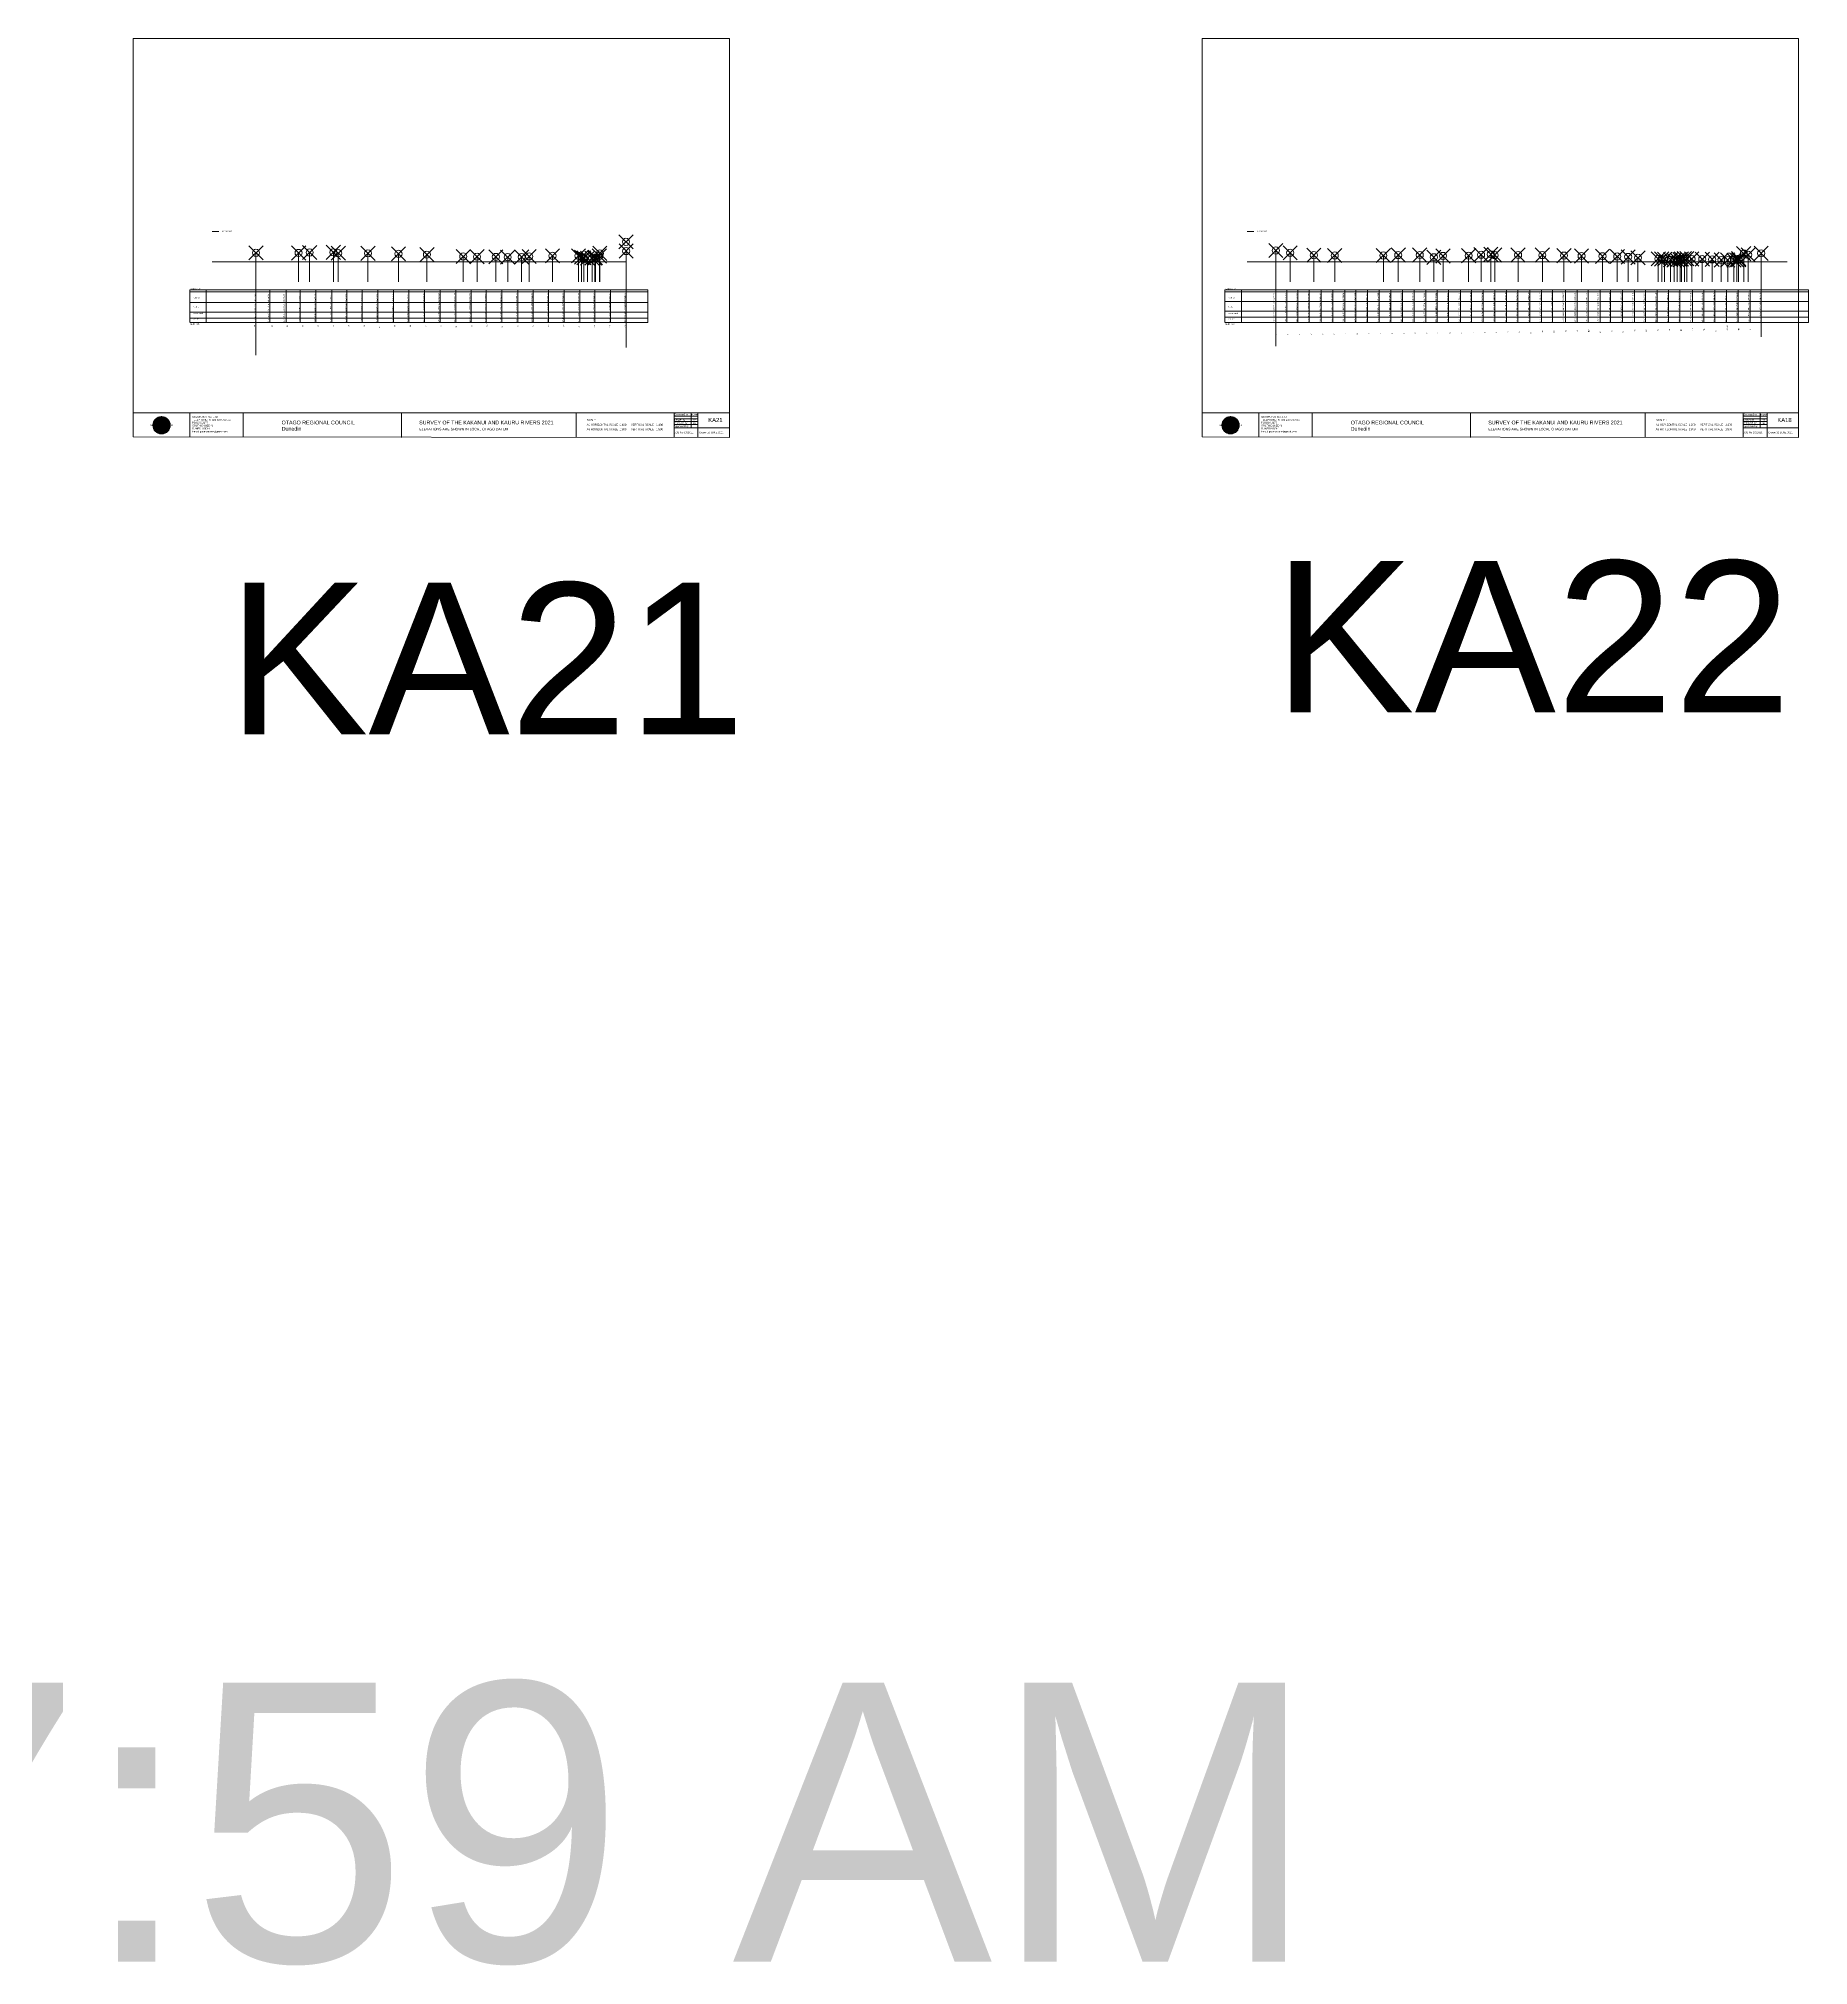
# Model space of a CAD drawing. Header units: millimetres. Extents: x -3494096 to 5624438, y -592557 to 466029.
# Drawn here: x -1074487 to -327308, y -577777 to 236074 of the extents above; entities that cross this region are included whole.
import ezdxf

# ---------------------------------------------------------------- set-up
doc = ezdxf.new("R2010")
doc.units = ezdxf.units.MM
doc.header["$PDMODE"] = 35
doc.header["$PDSIZE"] = 3000
doc.layers.get('0').update_dxf_attribs({"lineweight": 0})
doc.layers.add('geo', color=7, linetype='Continuous', lineweight=0)
doc.layers.add('TITLE_BLOCK', color=7, linetype='Continuous')
doc.styles.get("Standard").update_dxf_attribs({"font": 'arial.ttf'})

# ---------------------------------------------------------------- blocks, each defined once
blk = doc.blocks.new('Geomatics_Circle_SPT')
at = {"layer": 'geo', "color": 2, "linetype": 'Continuous', "lineweight": 0}
for p, q in [((0, 25.2), (-25.2, 0)), ((-24.7, 4.9), (-4.9, 24.7)), ((-24.7, -4.9), (4.9, 24.7)), ((4.9, -24.7), (-24.7, 4.9)), ((-24.7, 0), (0, -24.7)), ((-9.7, 23.3), (-23.3, 9.6)), ((9.7, 23.3), (-23.3, -9.7)), ((-23.3, 9.7), (9.7, -23.3)), ((-21, 14), (-14, 21)), ((-21, -14), (14, 21)), ((14, -21), (-21, 14)), ((0, 0), (-17.8, 17.8)), ((0, 0), (-17.8, -17.8)), ((-14, 21), (21, -14)), ((21, 14), (-14, -21)), ((23.3, -9.7), (-9.7, 23.3)), ((-9.7, -23.3), (23.3, 9.7)), ((-4.9, 24.7), (24.7, -4.9)), ((24.7, 4.9), (-4.9, -24.7)), ((25.2, 0), (0, 25.2)), ((0, 0), (17.8, 17.8)), ((0, 0), (17.8, -17.8)), ((0, -24.8), (25.2, 0)), ((4.9, 24.7), (24.7, 4.9)), ((23.3, 9.7), (9.7, 23.3)), ((14, 21), (21, 14)), ((17.8, 18.1), (17.8, 18.1)), ((-4.9, -24.7), (-24.7, -4.9)), ((-23.3, -9.7), (-9.7, -23.3)), ((-14, -21), (-21, -14)), ((-17.8, -17.8), (-17.8, -17.8)), ((24.7, -4.9), (4.9, -24.7)), ((4.9, -24.7), (4.9, -24.7)), ((9.7, -23.3), (23.3, -9.7)), ((21, -14), (14, -21)), ((18.1, -17.8), (18.1, -17.8))]:
    blk.add_line(p, q, dxfattribs=at)
at = {"layer": 'geo', "color": 1, "linetype": 'Continuous', "lineweight": 0}
for p, q in [((-25.2, 0), (9.7, 23.3)), ((-25.2, 0), (-9.6, 23.3)), ((-25.2, 0), (23.3, 9.7)), ((-25.2, 0), (-23.3, 9.7)), ((-23.3, -9.7), (-25.2, 0)), ((-9.6, -23.3), (-25.2, 0)), ((9.7, -23.3), (-25.2, 0)), ((-4.9, 24.8), (-24.7, -4.9)), ((4.9, 24.7), (-24.7, 4.9)), ((14, 21), (-24.7, -4.9)), ((-14, 21), (-24.7, 4.9)), ((21, 14), (-24.7, 4.9)), ((-21, 14), (-24.7, -4.9)), ((0, 0), (-24.7, 4.9)), ((-24.7, 4.9), (-21, -14)), ((-24.7, 4.9), (-4.9, -24.7)), ((-24.7, 4.9), (14, -21)), ((-24.7, 4.9), (-24.7, 4.9)), ((0, 0), (-24.7, -4.9)), ((-23.3, 9.7), (0, 25.2)), ((-23.3, -9.6), (0, 25.2)), ((-23.3, -9.6), (17.8, 17.8)), ((-23.3, 9.7), (-17.8, 17.9)), ((-23.3, -9.6), (-17.8, 17.9)), ((-23.3, 9.7), (17.8, 17.8)), ((-17.8, -17.8), (-23.3, 9.7)), ((0, -25.2), (-23.3, 9.7)), ((-23.3, 9.7), (17.8, -17.8)), ((-23.3, 9.7), (25.2, 0)), ((-23.3, 9.4), (-23.3, 9.4)), ((-23.3, -9.7), (25.2, 0)), ((4.9, 24.8), (-21, -14)), ((-4.9, 24.7), (-21, 14)), ((14, 21), (-21, 14)), ((-14, 21), (-21, -14)), ((0, 0), (-21, 14)), ((-21, 14), (-14, -21)), ((-21, 14), (4.9, -24.7)), ((-21, 14), (-21, 14)), ((24.7, 4.9), (-21, 14)), ((0, 0), (-21, -14)), ((-17.9, 17.6), (-17.9, 17.6)), ((-17.8, 17.8), (9.7, 23.3)), ((-17.8, 17.8), (-9.6, 23.3)), ((-17.8, -17.8), (9.7, 23.3)), ((-17.8, -17.8), (-9.7, 23.3)), ((-9.7, -23.3), (-17.8, 17.8)), ((-17.8, 17.8), (9.7, -23.3)), ((-17.8, 17.8), (23.3, -9.6)), ((-17.8, 17.8), (23.3, 9.7)), ((-17.8, -17.8), (23.3, 9.7)), ((4.9, 24.7), (-14, 21)), ((-4.9, 24.7), (-14, -20.9)), ((0, 0), (-14, 21)), ((-14, 21), (-4.9, -24.7)), ((-14, 21), (-14, 21)), ((24.7, -4.9), (-14, 21)), ((21, 14), (-14, 21)), ((-14, -21), (24.7, 4.9)), ((0, 0), (-14, -21)), ((-9.8, 23.1), (-9.8, 23.1)), ((-9.7, 23.3), (0, 25.2)), ((-9.7, 23.3), (0, -25.2)), ((-9.7, -23.3), (0, 25.2)), ((-9.6, 23.3), (17.8, -17.8)), ((-9.6, 23.3), (25.2, 0)), ((-9.6, 23.3), (17.8, 17.8)), ((-9.6, -23.3), (17.8, 17.9)), ((25.2, 0), (-9.6, -23.3)), ((0, 0), (-4.9, 24.7)), ((-4.9, 24.7), (-4.9, 24.7)), ((21, -14), (-4.9, 24.7)), ((24.8, 4.9), (-4.9, 24.7)), ((14, 21), (-4.9, 24.7)), ((-4.9, -24.7), (21, 14)), ((0, 0), (-4.9, -24.7)), ((-0.2, 25.1), (-0.2, 25.1)), ((0, 25.2), (9.7, -23.3)), ((0, 25.2), (23.3, -9.7)), ((0, 25.2), (23.3, 9.7)), ((0, 25.2), (9.7, 23.3)), ((0, 0), (4.9, 24.7)), ((0, -25.2), (9.7, 23.3)), ((0, 0), (14, 21)), ((0, 0), (21, 14)), ((23.3, 9.7), (0, -25.2)), ((0, 0), (24.8, 4.9)), ((0, 0), (4.9, -24.7)), ((0, 0), (14, -21)), ((0, 0), (21, -14)), ((0, 0), (24.8, -4.9)), ((21, 14), (4.9, 24.8)), ((14, -21), (4.9, 24.7)), ((24.7, -4.9), (4.9, 24.7)), ((4.9, 24.7), (4.9, 24.7)), ((4.9, -24.7), (14, 21)), ((4.9, -24.7), (24.7, 4.9)), ((9.4, 23.3), (9.4, 23.3)), ((9.7, 23.3), (17.8, -17.8)), ((9.7, 23.3), (25.2, 0)), ((9.7, 23.3), (17.8, 17.9)), ((17.8, 17.8), (9.7, -23.3)), ((25.2, 0), (9.7, -23.3)), ((21, -14), (14, 21)), ((24.7, 4.9), (14, 21)), ((14, 21), (14, 21)), ((14, -21), (21, 14)), ((17.6, 17.9), (17.6, 17.9)), ((17.8, 17.8), (23.3, -9.7)), ((17.8, 17.8), (23.3, 9.7)), ((23.3, 9.7), (17.8, -17.8)), ((24.7, -4.9), (21, 14)), ((21, 14), (21, 14)), ((21, -14), (24.7, 4.9)), ((23.1, 9.8), (23.1, 9.8)), ((23.3, 9.7), (25.2, 0)), ((25.2, 0), (23.3, -9.6)), ((24.7, 4.9), (24.7, 4.9)), ((25.1, 0.2), (25.1, 0.2)), ((-25.2, 0), (23.3, -9.7)), ((-25.1, -0.2), (-25.1, -0.2)), ((-24.7, -4.9), (-24.7, -4.9)), ((-24.7, -4.9), (-14, -21)), ((-24.7, -4.9), (4.9, -24.7)), ((-24.7, -4.9), (21, -14)), ((-17.8, -17.8), (-23.3, -9.7)), ((0, -25.2), (-23.3, -9.6)), ((17.8, -17.8), (-23.3, -9.6)), ((-23.1, -9.8), (-23.1, -9.8)), ((-21, -14), (24.7, -4.9)), ((-21, -14), (-21, -14)), ((-21, -14), (-4.9, -24.7)), ((-21, -14), (14, -21)), ((23.3, -9.7), (-17.8, -17.8)), ((-9.6, -23.3), (-17.8, -17.8)), ((9.7, -23.3), (-17.8, -17.8)), ((-17.6, -17.9), (-17.6, -17.9)), ((-14, -21), (21, -14)), ((-14, -21), (-14, -21)), ((-14, -21), (4.9, -24.7)), ((17.8, -17.8), (-9.7, -23.3)), ((0, -25.2), (-9.7, -23.3)), ((-9.4, -23.3), (-9.4, -23.3)), ((-4.9, -24.7), (24.7, -4.9)), ((-4.9, -24.7), (14, -21)), ((-4.9, -24.7), (-4.9, -24.7)), ((23.3, -9.6), (0, -25.2)), ((9.7, -23.3), (0, -25.2)), ((0.2, -25.1), (0.2, -25.1)), ((4.9, -24.7), (21, -14)), ((4.9, -24.7), (4.9, -24.7)), ((17.8, -17.8), (9.7, -23.3)), ((9.8, -23.1), (9.8, -23.1)), ((14, -21), (24.7, -4.9)), ((14, -21), (14, -21)), ((23.3, -9.6), (17.8, -17.8)), ((17.9, -17.6), (17.9, -17.6)), ((21, -14), (21, -14)), ((23.3, -9.4), (23.3, -9.4)), ((24.7, -4.9), (24.7, -4.9))]:
    blk.add_line(p, q, dxfattribs=at)
at = {"layer": 'geo', "color": 114, "linetype": 'Continuous', "lineweight": 0}
for p, q in [((17.9, 17.8), (-25.2, 0)), ((-24.7, 4.9), (14, 21)), ((-24.7, -4.9), (21, 14)), ((-14, -21), (-24.7, 4.9)), ((9.7, 23.3), (-23.3, 9.7)), ((0, 0), (-23.3, 9.7)), ((-23.3, 9.7), (-9.7, -23.3)), ((0, 0), (-23.3, -9.7)), ((-4.9, -24.7), (-21, 14)), ((-20.9, 14), (4.9, 24.7)), ((24.8, 4.9), (-20.9, -14)), ((0, 25.2), (-17.8, 17.8)), ((-17.8, 17.8), (0, -25.2)), ((-14, 21), (-4.9, 24.7)), ((4.9, -24.7), (-14, 21)), ((0, 0), (-9.7, 23.3)), ((0, 0), (-9.7, -23.3)), ((-4.9, 24.7), (14, -21)), ((17.8, -17.8), (0, 25.2)), ((0, 0), (9.7, 23.3)), ((0, 0), (23.3, 9.7)), ((0, 0), (9.7, -23.3)), ((0, 0), (23.3, -9.7)), ((4.9, 24.7), (21, -14)), ((23.3, -9.7), (9.7, 23.3)), ((14, 21), (24.7, -4.9)), ((25.2, 0), (17.8, 17.8)), ((21, 14), (24.7, 4.9)), ((-25.2, 0), (-17.8, -17.8)), ((-21, -14), (-24.7, -4.9)), ((-17.8, -17.8), (25.2, 0)), ((24.8, -4.9), (-14, -21)), ((-9.6, -23.3), (23.3, -9.7)), ((21, -14), (-4.9, -24.8)), ((0, -25.2), (17.9, -17.8)), ((14, -21), (4.9, -24.8))]:
    blk.add_line(p, q, dxfattribs=at)
at = {"layer": 'geo', "color": 250, "linetype": 'Continuous', "lineweight": 0}
for p, q in [((0, 0), (-25.2, 0)), ((24.7, 4.9), (-24.7, 4.9)), ((-24.7, 4.9), (-24.7, -4.9)), ((-23.3, 9.7), (23.3, 9.7)), ((-23.3, 9.7), (-23.3, 9.7)), ((-23.3, -9.7), (-23.3, 9.7)), ((21, 14), (-21, 14)), ((-21, 14), (-21, -14)), ((-17.8, 17.8), (17.8, 17.8)), ((-17.8, -17.8), (-17.8, 17.8)), ((-14, 21), (-14, 21)), ((14, 21), (-14, 21)), ((-14, 20.9), (-14, -21)), ((-9.7, 23.3), (9.7, 23.3)), ((-9.7, -23.3), (-9.7, 23.3)), ((-4.9, 24.7), (4.9, 24.7)), ((-4.9, 24.7), (-4.9, -24.7)), ((0, 0), (0, 25.2)), ((0, 0), (0, -25.2)), ((0, 0), (25.2, 0)), ((4.9, 24.7), (4.9, -24.7)), ((9.7, -23.3), (9.7, 23.3)), ((14, 21), (14, -21)), ((17.8, -17.8), (17.8, 17.8)), ((21, 14), (21, 14)), ((21, -14), (21, 14)), ((23.3, 9.7), (23.3, -9.7)), ((24.7, 4.9), (24.7, 4.9)), ((24.7, -4.9), (24.7, 4.9)), ((-24.7, -4.9), (24.7, -4.9)), ((23.3, -9.7), (-23.3, -9.7)), ((-21, -14), (21, -14)), ((17.8, -17.8), (-17.8, -17.8)), ((-14, -21), (14, -21)), ((9.7, -23.3), (-9.7, -23.3)), ((-4.9, -24.7), (4.9, -24.7))]:
    blk.add_line(p, q, dxfattribs=at)
blk = doc.blocks.new('GeomaticsNZ TITLE BLOCK')
at = {"color": 7, "linetype": 'Continuous', "lineweight": 0}
for p, q in [((0, 94.9), (0, 1579.2)), ((0, 1579.2), (2363.4, 1579.2)), ((2363.4, 1579.2), (2364, 94.9)), ((2364, 94.9), (0, 94.9)), ((0, 94.9), (0, 0)), ((15.9, 94.9), (2364, 94.9)), ((224.3, 95.2), (224.3, -0.3)), ((2364, 94.9), (382.6, 94.9)), ((435.8, 95.2), (435.8, -0.7)), ((1063.4, 94.9), (1063.4, -2.4)), ((1755.4, 94.9), (1755.4, -2.6)), ((2143.9, 94.9), (2143.7, -3)), ((2143.9, 81.9), (2238.6, 81.7)), ((2211.5, 94.9), (2211.5, 36.1)), ((2238.6, 94.8), (2238.6, -3.2)), ((2364, -3.5), (2364, 94.9)), ((0, 0), (2364, -3.5)), ((2143.6, 60.4), (2238.6, 60.4)), ((2143.8, 48.6), (2238.6, 48.6)), ((2143.8, 35.4), (2364, 35.3)), ((2143.9, 71), (2238.6, 71))]:
    blk.add_line(p, q, dxfattribs=at)
at = {"color": 7, "linetype": 'Continuous', "lineweight": 0, "xscale": 1.36, "yscale": 1.36, "zscale": 1.36}
blk.add_blockref('Geomatics_Circle_SPT', (112.4, 45.7), dxfattribs=at)
at = {"color": 7, "linetype": 'Continuous', "lineweight": 0}
for s, p in [('PK&RR', (2213.2, 84.8)), ('ST', (2220.3, 63.6)), ('PK', (2220.4, 50.6))]:
    blk.add_text(s, height=5, dxfattribs=at).set_placement(p)
at = {"color": 7, "linetype": 'Continuous', "lineweight": 0, "attachment_point": 1}
for s, width, heights, insert, char_height in [('{\\C256;GEOMATICS N.Z. LTD                   \\PTELEPHONE:  M 021 023 6 00 55;\\PPO BOX 2177\\PSOUTH DUNEDIN\\PDUNEDIN 9044\\PEmail: geomaticsnz@gmail.com}', 3535.727, [94.7], (234, 82.7), 7), ('{\\C256;Surveyed by:}', 3535.727, [0], (2144.7, 92.4), 7), ('{\\C256;Geomatics N.Z. LTD                   }', 125.079, [15.8], (68.8, 49.9), 7), ('{\\C256;OTAGO REGIONAL COUNCIL\\PDunedin}', 3535.727, [0], (588.6, 64), 15), ('{\\C256;SURVEY OF THE KAKANUI AND KAURU RIVERS 2021}', 3535.727, [0], (1133.8, 64), 15), ('{\\C256;ELEVATIONS ARE SHOWN IN LOCAL OTAGO DATUM}', 3535.727, [0], (1134.1, 35.4), 10), ('{\\C256;Approved by:}', 3535.727, [0], (2144.7, 45.9), 7), ('{\\C256;Checked by:}', 3535.727, [0], (2144.7, 58.6), 7), ('{\\C256;JOB No 0032021}', 3535.727, [0], (2145.3, 20.8), 7), ('{\\C256;Drawn by:}', 3535.727, [0], (2145.8, 70.4), 7), ('{\\C256;Drawn:16-JUNE-2021}', 3535.727, [0], (2244.7, 20.7), 7)]:
    blk.add_mtext_dynamic_manual_height_columns(s, width=width, gutter_width=159, heights=heights, dxfattribs=dict(at, insert=insert, char_height=char_height))
blk = doc.blocks.new('REVDATE')
at = {"color": 40, "true_color": 0xf8d731, "flags": 8}
for tag, p in [('REVDATE', (0, 12.125)), ('FNAME', (0, 6.221)), ('USER', (0, 0))]:
    blk.add_attdef(tag, p, '', height=4.95, dxfattribs=at)

msp = doc.modelspace()

# ---------------------------------------------------------------- linework, layer by layer
at = {"color": 1, "lineweight": 0}
for p, q in [((-1001261, 154508), (-998355, 154508)), ((-564310, 154508), (-561404, 154508))]:
    msp.add_line(p, q, dxfattribs=at)
at = {"lineweight": 0}
for p, q in [((-552165, 146547), (-552165, 106092)), ((-1001249, 141703), (-826407, 141703)), ((-982692, 145573), (-982692, 102312)), ((-826407, 146310), (-826407, 105580)), ((-564298, 141703), (-336352, 141703)), ((-347254, 145360), (-347254, 110022))]:
    msp.add_line(p, q, dxfattribs=at)
for p, q in [((-964704, 145523), (-964704, 141703)), ((-964704, 141703), (-964704, 133330)), ((-960042, 145723), (-960042, 141703)), ((-960042, 141703), (-960042, 133330)), ((-950025, 145772), (-950025, 141703)), ((-950025, 141703), (-950025, 133330)), ((-947970, 145412), (-947970, 141703)), ((-947970, 141703), (-947970, 133330)), ((-935416, 145362), (-935416, 141703)), ((-935416, 141703), (-935416, 133330)), ((-922543, 145152), (-922543, 141703)), ((-922543, 141703), (-922543, 133330)), ((-910539, 144811), (-910539, 141703)), ((-910539, 141703), (-910539, 133330)), ((-895206, 144031), (-895206, 141703)), ((-895206, 141703), (-895206, 133330)), ((-889392, 143921), (-889392, 141703)), ((-889392, 141703), (-889392, 133330)), ((-881425, 143851), (-881425, 141703)), ((-881425, 141703), (-881425, 133330)), ((-876433, 143731), (-876433, 141703)), ((-876433, 141703), (-876433, 133330)), ((-870548, 143791), (-870548, 141703)), ((-870548, 141703), (-870548, 133330)), ((-867356, 144040), (-867356, 141703)), ((-867356, 141703), (-867356, 133330)), ((-857528, 144320), (-857528, 141703)), ((-857528, 141703), (-857528, 133330)), ((-846554, 144320), (-846554, 141703)), ((-846554, 141703), (-846554, 133330)), ((-845255, 143750), (-845255, 141703)), ((-845255, 141703), (-845255, 133330)), ((-844290, 143430), (-844290, 141703)), ((-844290, 141703), (-844290, 133330)), ((-842744, 143300), (-842744, 141703)), ((-842744, 141703), (-842744, 133330)), ((-840808, 143310), (-840808, 141703)), ((-840808, 141703), (-840808, 133330)), ((-839705, 143300), (-839705, 141703)), ((-839705, 141703), (-839705, 133330)), ((-839349, 143560), (-839349, 141703)), ((-839349, 141703), (-839349, 133330)), ((-837740, 144240), (-837740, 141703)), ((-837740, 141703), (-837740, 133330)), ((-837552, 145310), (-837552, 141703)), ((-837552, 141703), (-837552, 133330)), ((-546089, 145577), (-546089, 141703)), ((-546089, 141703), (-546089, 133330)), ((-536103, 144577), (-536103, 141703)), ((-536103, 141703), (-536103, 133330)), ((-527288, 144447), (-527288, 141703)), ((-527288, 141703), (-527288, 133330)), ((-506759, 144448), (-506759, 141703)), ((-506759, 141703), (-506759, 133330)), ((-500470, 144618), (-500470, 141703)), ((-500470, 141703), (-500470, 133330)), ((-491404, 144648), (-491404, 141703)), ((-491404, 141703), (-491404, 133330)), ((-485451, 143698), (-485451, 141703)), ((-485451, 141703), (-485451, 133330)), ((-481584, 144268), (-481584, 141703)), ((-481584, 141703), (-481584, 133330)), ((-470750, 144378), (-470750, 141703)), ((-470750, 141703), (-470750, 133330)), ((-465512, 144748), (-465512, 141703)), ((-465512, 141703), (-465512, 133330)), ((-461407, 144938), (-461407, 141703)), ((-461407, 141703), (-461407, 133330)), ((-459767, 144618), (-459767, 141703)), ((-459767, 141703), (-459767, 133330)), ((-449891, 144669), (-449891, 141703)), ((-449891, 141703), (-449891, 133330)), ((-439643, 144619), (-439643, 141703)), ((-439643, 141703), (-439643, 133330)), ((-430524, 144399), (-430524, 141703)), ((-430524, 141703), (-430524, 133330)), ((-423090, 144239), (-423090, 141703)), ((-423090, 141703), (-423090, 133330)), ((-414264, 144119), (-414264, 141703)), ((-414264, 141703), (-414264, 133330)), ((-408019, 143999), (-408019, 141703)), ((-408019, 141703), (-408019, 133330)), ((-403408, 143839), (-403408, 141703)), ((-403408, 141703), (-403408, 133330)), ((-399264, 143439), (-399264, 141703)), ((-399264, 141703), (-399264, 133330)), ((-390685, 143039), (-390685, 141703)), ((-390685, 141703), (-390685, 133330)), ((-389230, 142979), (-389230, 141703)), ((-389230, 141703), (-389230, 133330)), ((-388018, 142889), (-388018, 141703)), ((-388018, 141703), (-388018, 133330)), ((-385492, 142679), (-385492, 141703)), ((-385492, 141703), (-385492, 133330)), ((-384038, 142479), (-384038, 141703)), ((-384038, 141703), (-384038, 133330)), ((-382682, 142459), (-382682, 141703)), ((-382682, 141703), (-382682, 133330)), ((-381526, 142690), (-381526, 141703)), ((-381526, 141703), (-381526, 133330)), ((-380953, 142990), (-380953, 141703)), ((-380953, 141703), (-380953, 133330)), ((-379688, 143110), (-379688, 141703)), ((-379688, 141703), (-379688, 133330)), ((-378632, 143100), (-378632, 141703)), ((-378632, 141703), (-378632, 133330)), ((-376586, 142950), (-376586, 141703)), ((-376586, 141703), (-376586, 133330)), ((-372143, 142870), (-372143, 141703)), ((-372143, 141703), (-372143, 133330)), ((-367965, 142790), (-367965, 141703)), ((-367965, 141703), (-367965, 133330)), ((-364098, 142560), (-364098, 141703)), ((-364098, 141703), (-364098, 133330)), ((-361386, 142540), (-361386, 141703)), ((-361386, 141703), (-361386, 133330)), ((-358776, 142450), (-358776, 141703)), ((-358776, 141703), (-358776, 133330)), ((-357569, 142530), (-357569, 141703)), ((-357569, 141703), (-357569, 133330)), ((-356775, 143070), (-356775, 141703)), ((-356775, 141703), (-356775, 133330)), ((-356774, 142590), (-356774, 141703)), ((-354617, 145250), (-354617, 141703)), ((-354617, 141703), (-354617, 133330)), ((-352772, 144720), (-352772, 141703)), ((-352772, 141703), (-352772, 133330)), ((-976781, 130000), (-976781, 116176)), ((-970020, 130000), (-970020, 116176)), ((-963999, 130000), (-963999, 116176)), ((-957455, 130000), (-957455, 116176)), ((-950699, 130000), (-950699, 116176)), ((-944378, 130000), (-944378, 116176)), ((-937814, 130000), (-937814, 116176)), ((-931232, 130000), (-931232, 116176)), ((-924650, 130000), (-924650, 116176)), ((-918167, 130000), (-918167, 116176)), ((-911538, 130000), (-911538, 116176)), ((-904929, 130000), (-904929, 116176)), ((-898338, 130000), (-898338, 116176)), ((-891834, 130000), (-891834, 116176)), ((-885488, 130000), (-885488, 116176)), ((-878936, 130000), (-878936, 116176)), ((-872214, 130000), (-872214, 116176)), ((-865708, 130000), (-865708, 116176)), ((-859262, 130000), (-859262, 116176)), ((-852550, 130000), (-852550, 116176)), ((-845966, 130000), (-845966, 116176)), ((-839593, 130000), (-839593, 116176)), ((-833084, 130000), (-833084, 116176)), ((-547550, 130000), (-547550, 116176)), ((-542881, 130000), (-542881, 116176)), ((-538023, 130000), (-538023, 116176)), ((-532978, 130000), (-532978, 116176)), ((-528144, 130000), (-528144, 116176)), ((-523066, 130000), (-523066, 116176)), ((-518386, 130000), (-518386, 116176)), ((-513408, 130000), (-513408, 116176)), ((-508567, 130000), (-508567, 116176)), ((-503576, 130000), (-503576, 116176)), ((-498702, 130000), (-498702, 116176)), ((-493787, 130000), (-493787, 116176)), ((-488793, 130000), (-488793, 116176)), ((-484115, 130000), (-484115, 116176)), ((-479316, 130000), (-479316, 116176)), ((-474254, 130000), (-474254, 116176)), ((-469620, 130000), (-469620, 116176)), ((-464657, 130000), (-464657, 116176)), ((-459765, 130000), (-459765, 116176)), ((-454785, 130000), (-454785, 116176)), ((-450011, 130000), (-450011, 116176)), ((-444984, 130000), (-444984, 116176)), ((-439978, 130000), (-439978, 116176)), ((-435368, 130000), (-435368, 116176)), ((-429889, 130000), (-429889, 116176)), ((-424895, 130000), (-424895, 116176)), ((-420329, 130000), (-420329, 116176)), ((-415188, 130000), (-415188, 116176)), ((-410828, 130000), (-410828, 116176)), ((-405811, 130000), (-405811, 116176)), ((-400752, 130000), (-400752, 116176)), ((-396146, 130000), (-396146, 116176)), ((-391170, 130000), (-391170, 116176)), ((-386399, 130000), (-386399, 116176)), ((-381546, 130000), (-381546, 116176)), ((-376244, 130000), (-376244, 116176)), ((-371520, 130000), (-371520, 116176)), ((-366795, 130000), (-366795, 116176)), ((-361856, 130000), (-361856, 116176)), ((-356971, 130000), (-356971, 116176)), ((-351978, 130000), (-351978, 116176))]:
    msp.add_line(p, q)
at = {"color": 7, "lineweight": 0, "transparency": 33554687}
for p, q in [((-1010572, 130000), (-817236, 130000)), ((-1010572, 129453), (-1010572, 116303)), ((-1010572, 129154), (-817236, 129154)), ((-1010572, 124611), (-817236, 124611)), ((-573621, 130000), (-327308, 130000)), ((-573621, 129453), (-573621, 116303)), ((-573621, 129154), (-327308, 129154)), ((-573621, 125031), (-327308, 125031)), ((-1010572, 120550), (-817236, 120550)), ((-1010572, 117946), (-817236, 117946)), ((-1010572, 116176), (-817236, 116176)), ((-573621, 120970), (-327308, 120970)), ((-573621, 118366), (-327308, 118366)), ((-573621, 116176), (-327308, 116176)), ((-1034542, 111456), (-1034542, 98305))]:
    msp.add_line(p, q, dxfattribs=at)
at = {"color": 7, "lineweight": 0}
for p, q in [((-1010572, 130000), (-1010572, 129453)), ((-1003670, 130000), (-1003670, 116176)), ((-817236, 130000), (-817236, 116176)), ((-573621, 130000), (-573621, 129453)), ((-566719, 130000), (-566719, 116176)), ((-327308, 130000), (-327308, 116176)), ((-1034542, 112003), (-1034542, 111456))]:
    msp.add_line(p, q, dxfattribs=at)
at = {"color": 51, "lineweight": 0, "true_color": 0xf7f281}
for p in [(-982692, 145573), (-964704, 145523), (-960042, 145723), (-950025, 145772), (-947970, 145412), (-935416, 145362), (-922543, 145152), (-910539, 144811), (-895206, 144031), (-889392, 143921), (-881425, 143851), (-876433, 143731), (-870548, 143791), (-867356, 144040), (-857528, 144320), (-846554, 144320), (-845255, 143750), (-839349, 143560), (-837740, 144240), (-837552, 145310), (-826498, 150200), (-826407, 146310), (-844290, 143430), (-842744, 143300), (-840808, 143310), (-839705, 143300)]:
    msp.add_point(p, dxfattribs=at)
at = {"color": 32, "lineweight": 0, "true_color": 0xcd6928}
for p in [(-552165, 146547), (-546089, 145577), (-536103, 144577), (-527288, 144447), (-506759, 144448), (-500470, 144618), (-491404, 144648), (-485451, 143698), (-481584, 144268), (-470750, 144378), (-465512, 144748), (-461407, 144938), (-459767, 144618), (-449891, 144669), (-439643, 144619), (-430524, 144399), (-423090, 144239), (-414264, 144119), (-408019, 143999), (-403408, 143839), (-354617, 145250), (-352772, 144720), (-347254, 145360), (-399264, 143439), (-390685, 143039), (-389230, 142979), (-388018, 142889), (-385492, 142679), (-384038, 142479), (-382682, 142459), (-381526, 142690), (-380953, 142990), (-379688, 143110), (-378632, 143100), (-376586, 142950), (-372143, 142870), (-367965, 142790), (-364098, 142560), (-361386, 142540), (-358776, 142450), (-357569, 142530), (-356775, 143070), (-356774, 142590)]:
    msp.add_point(p, dxfattribs=at)

# ---------------------------------------------------------------- block references
at = {"color": 7, "lineweight": 0, "xscale": 106.5053773992074, "yscale": 106.5053773992074, "zscale": 106.5053773992074}
for p in [(-1034542, 67877), (-583220, 67877)]:
    msp.add_blockref('GeomaticsNZ TITLE BLOCK', p, dxfattribs=at)
at = {"layer": 'TITLE_BLOCK', "color": 3}
ref = msp.add_blockref('REVDATE', (-3507590, -557036), dxfattribs=dict(at, xscale=23790.37058310957, yscale=23790.37058310957, zscale=23790.37058310957))
ref.add_attrib('REVDATE', '30/07/2021 7:59 AM', (-2016365, -576106), dxfattribs={"color": 40, "true_color": 0xf8d731, "height": 117762.33})

# ---------------------------------------------------------------- texts
at = {"color": 7, "lineweight": 0, "transparency": 33554687}
for s, height, p in [('Ground Level', 473.07, (-997069, 154508)), ('Ground Level', 473.07, (-560118, 154508)), ('DATUM 130.00', 473.07, (-1010639, 130136)), ('DATUM 130.00', 473.07, (-573688, 130136)), ('Easting', 473.1, (-1009197, 122528)), ('Northing', 473.1, (-1009128, 126387)), ('Easting', 473.1, (-572246, 122528)), ('Northing', 473.1, (-572177, 126387)), ('Section KA21', 473.07, (-1010639, 115258)), ('Ground Level', 473.07, (-1009180, 119739)), ('Chainage', 473.1, (-1009178, 117414)), ('Section KA18', 473.07, (-573688, 115258)), ('Ground Level', 473.07, (-572229, 119739)), ('Chainage', 473.1, (-572227, 117414))]:
    msp.add_text(s, height=height, dxfattribs=at).set_placement(p)
for s, p in [('-5.9  145.57  1428150.79  5005007.90', (-982803, 116154)), ('12.1  145.52  1428143.61  5004996.39', (-977191, 116100)), ('16.7  145.72  1428139.83  5004993.65', (-970646, 116100)), ('26.8  145.77  1428131.55  5004988.01', (-964101, 116155)), ('28.8  145.41  1428129.67  5004987.13', (-957556, 116155)), ('41.4  145.36  1428119.13  5004980.31', (-951011, 116167)), ('54.2  145.15  1428108.47  5004973.09', (-944466, 116147)), ('66.3  144.81  1428098.26  5004966.77', (-937922, 116149)), ('81.6  144.03  1428085.31  5004958.56', (-931377, 116147)), ('87.4  143.92  1428080.52  5004955.26', (-924832, 116147)), ('95.4  143.85  1428073.78  5004951.01', (-918287, 116147)), ('100.4  143.73  1428069.66  5004948.19', (-911742, 116100)), ('106.2  143.79  1428064.61  5004945.16', (-905197, 116100)), ('109.4  144.04  1428061.22  5004944.54', (-898652, 116100)), ('119.3  144.32  1428053.80  5004937.90', (-892108, 116100)), ('130.2  144.32  1428044.67  5004931.81', (-885563, 116100)), ('131.5  143.75  1428043.44  5004931.32', (-879018, 116100)), ('132.5  143.43  1428042.53  5004930.95', (-872473, 116100)), ('134.0  143.30  1428041.55  5004929.62', (-865928, 116100)), ('136.0  143.31  1428041.03  5004926.90', (-859383, 116100)), ('137.1  143.30  1428040.77  5004925.32', (-852838, 116100)), ('137.4  143.56  1428042.65  5004922.04', (-846293, 116100)), ('139.0  144.24  1428036.48  5004928.25', (-839749, 116100)), ('139.2  145.31  1428035.98  5004928.69', (-833204, 116100)), ('150.3  150.20  1428028.79  5004919.46', (-826659, 116100))]:
    msp.add_text(s, height=500, rotation=90).set_placement(p)
at = {"lineweight": 0}
for s, p in [('-26.2   146.55  1428238.34  5004980.59', (-552727, 116154)), ('-20.1   145.58  1428236.58  5004974.77', (-547839, 116154)), ('-10.1   144.58  1428232.90  5004965.47', (-542951, 116154)), (' -1.3   144.45  1428230.29  5004957.05', (-538063, 116154)), (' 19.2   144.45  1428224.06  5004937.49', (-533175, 116100)), (' 25.5   144.62  1428222.73  5004931.32', (-528287, 116155)), (' 34.6   144.65  1428219.62  5004922.79', (-523399, 116146)), (' 40.5   143.70  1428218.53  5004916.90', (-518511, 116167)), (' 44.4   144.27  1428216.84  5004913.37', (-513623, 116167)), (' 55.2   144.38  1428213.77  5004902.98', (-508734, 116147)), (' 60.4   144.75  1428211.82  5004898.10', (-503846, 116149)), (' 64.5   144.94  1428211.22  5004893.99', (-498959, 116149)), (' 66.2   144.62  1428211.18  5004892.29', (-494071, 116149)), (' 76.1   144.67  1428207.81  5004882.99', (-489183, 116143)), (' 86.3   144.62  1428204.42  5004873.31', (-484295, 116147)), (' 95.4   144.40  1428201.95  5004864.53', (-479407, 116147)), ('102.9   144.24  1428199.39  5004857.54', (-474519, 116100)), ('111.7   144.12  1428197.13  5004849.00', (-469631, 116100)), ('117.9   144.00  1428195.20  5004843.06', (-464743, 116100)), ('122.5   143.84  1428193.66  5004838.71', (-459855, 116100)), ('126.7   143.44  1428191.64  5004835.00', (-454967, 116100)), ('135.3   143.04  1428190.24  5004826.45', (-450078, 116100)), ('136.7   142.98  1428190.04  5004824.99', (-445190, 116100)), ('137.9   142.89  1428189.72  5004823.82', (-440302, 116100)), ('140.5   142.68  1428188.80  5004821.46', (-435414, 116100)), ('141.9   142.48  1428188.05  5004820.17', (-430526, 116100)), ('143.3   142.46  1428187.63  5004818.88', (-425639, 116100)), ('144.4   142.69  1428187.08  5004817.84', (-420751, 116100)), ('145.0   142.99  1428187.08  5004817.24', (-415863, 116100)), ('146.3   143.11  1428186.52  5004816.09', (-410975, 116100)), ('147.3   143.10  1428187.19  5004814.78', (-406087, 116100)), ('149.4   142.95  1428185.85  5004813.05', (-401199, 116100)), ('153.8   142.87  1428184.75  5004808.74', (-396311, 116100)), ('158.0   142.79  1428183.12  5004804.87', (-391423, 116100)), ('161.9   142.56  1428182.19  5004801.11', (-386535, 116100)), ('164.6   142.54  1428181.71  5004798.42', (-381647, 116100)), ('167.2   142.45  1428180.67  5004796.01', (-376759, 116100)), ('168.4   142.53  1428179.98  5004794.96', (-371871, 116100)), ('169.2   143.07  1428179.91  5004794.15', (-366983, 116100)), ('169.2   142.59  1428179.94  5004794.14', (-362095, 116100)), ('171.3   145.25  1428179.30  5004792.08', (-357208, 116100)), ('173.2   144.72  1428178.23  5004790.48', (-352319, 116100)), ('178.7   145.36  1428176.98  5004785.09', (-347431, 116100)), ('    BD/BB', (-361373, 111965)), ('    S', (-551656, 109967)), ('    V', (-546777, 110048)), ('    V', (-541907, 110099)), ('    V', (-537037, 110151)), ('    S', (-532158, 110174)), ('    S', (-527271, 110226)), ('    S', (-522383, 110278)), ('    S', (-517496, 110330)), ('    S', (-512608, 110381)), ('    S', (-507721, 110433)), ('    S', (-502834, 110485)), ('    S', (-497946, 110537)), ('    S', (-493059, 110589)), ('    S', (-488172, 110640)), ('    S', (-483284, 110692)), ('    S', (-478397, 110744)), ('    S', (-473510, 110796)), ('    S', (-468622, 110848)), ('    S', (-463735, 110900)), ('    S', (-458847, 110951)), ('    S', (-453960, 111003)), ('    S', (-449073, 111055)), (' W', (-444194, 111130)), ('    BD', (-439324, 111139)), ('    BD', (-434453, 111190)), ('    BD', (-429583, 111242)), ('    BD', (-424713, 111294)), ('    BD', (-419842, 111345)), (' W', (-414972, 111440)), ('    S', (-410093, 111468)), (' W', (-405214, 111543)), ('    BD', (-400344, 111552)), ('    BD', (-395474, 111604)), ('    BD', (-390603, 111655)), ('    BD', (-385733, 111707)), ('    BD', (-380863, 111759)), ('    BD', (-375993, 111810)), ('    BD', (-371122, 111862)), (' W', (-366252, 111956)), ('    TB', (-356494, 112052)), ('    V', (-351624, 112117)), ('    V', (-346754, 112168))]:
    msp.add_text(s, height=500, rotation=90, dxfattribs=at).set_placement(p)
at = {"color": 51, "lineweight": 0, "true_color": 0xf7f281}
for s, p in [('   SH', (-983049, 113596)), ('   SH', (-975696, 113596)), ('   SH', (-969208, 113596)), ('   SH', (-962721, 113596)), ('   SH', (-956233, 113596)), ('   SH', (-949745, 113596)), ('   SH', (-943258, 113596)), ('   SH', (-936770, 113596)), (' W', (-930291, 113619)), ('   SH', (-923812, 113596)), ('   SH', (-917325, 113596)), ('    SH', (-910837, 113596)), ('    SH', (-904350, 113596)), ('  W', (-897871, 113619)), ('    SH', (-891391, 113596)), ('    SH-TB', (-884904, 113596)), ('  W', (-878425, 113619)), ('    SH', (-871946, 113596)), ('    SH', (-865458, 113596)), ('    SH', (-858971, 113596)), ('    SH', (-852483, 113596)), ('  W', (-846004, 113619)), ('  SH', (-839525, 113596)), ('  SH', (-833038, 113596)), ('  SH', (-826550, 113596))]:
    msp.add_text(s, height=500, rotation=90, dxfattribs=at).set_placement(p)
at = {"color": 7, "lineweight": 0}
for s, height, p in [('A1 HORIZONTAL SCALE  1:400      VERTICAL SCALE   1:400 ', 823.57, (-843082, 72554)), ('SCALE :  ', 823.6, (-843000, 74514)), ('KA21', 1764.8, (-791754, 74084)), ('A1 HORIZONTAL SCALE  1:200      VERTICAL SCALE   1:200 ', 823.57, (-391760, 72554)), ('SCALE :  ', 823.6, (-391678, 74514)), ('KA18', 1764.8, (-340432, 74084)), ('A3 HORIZONTAL SCALE  1:800      VERTICAL SCALE   1:800', 823.57, (-843082, 70650)), ('A3 HORIZONTAL SCALE  1:800      VERTICAL SCALE   1:800', 823.57, (-391760, 70650)), ('KA21', 63997, (-994843, -57800))]:
    msp.add_text(s, height=height, dxfattribs=at).set_placement(p)
at = {"color": 32, "lineweight": 0, "true_color": 0xcd6928}
msp.add_text('KA22', height=63997, dxfattribs=at).set_placement((-553172, -48555))

doc.saveas('drawing.dxf')
